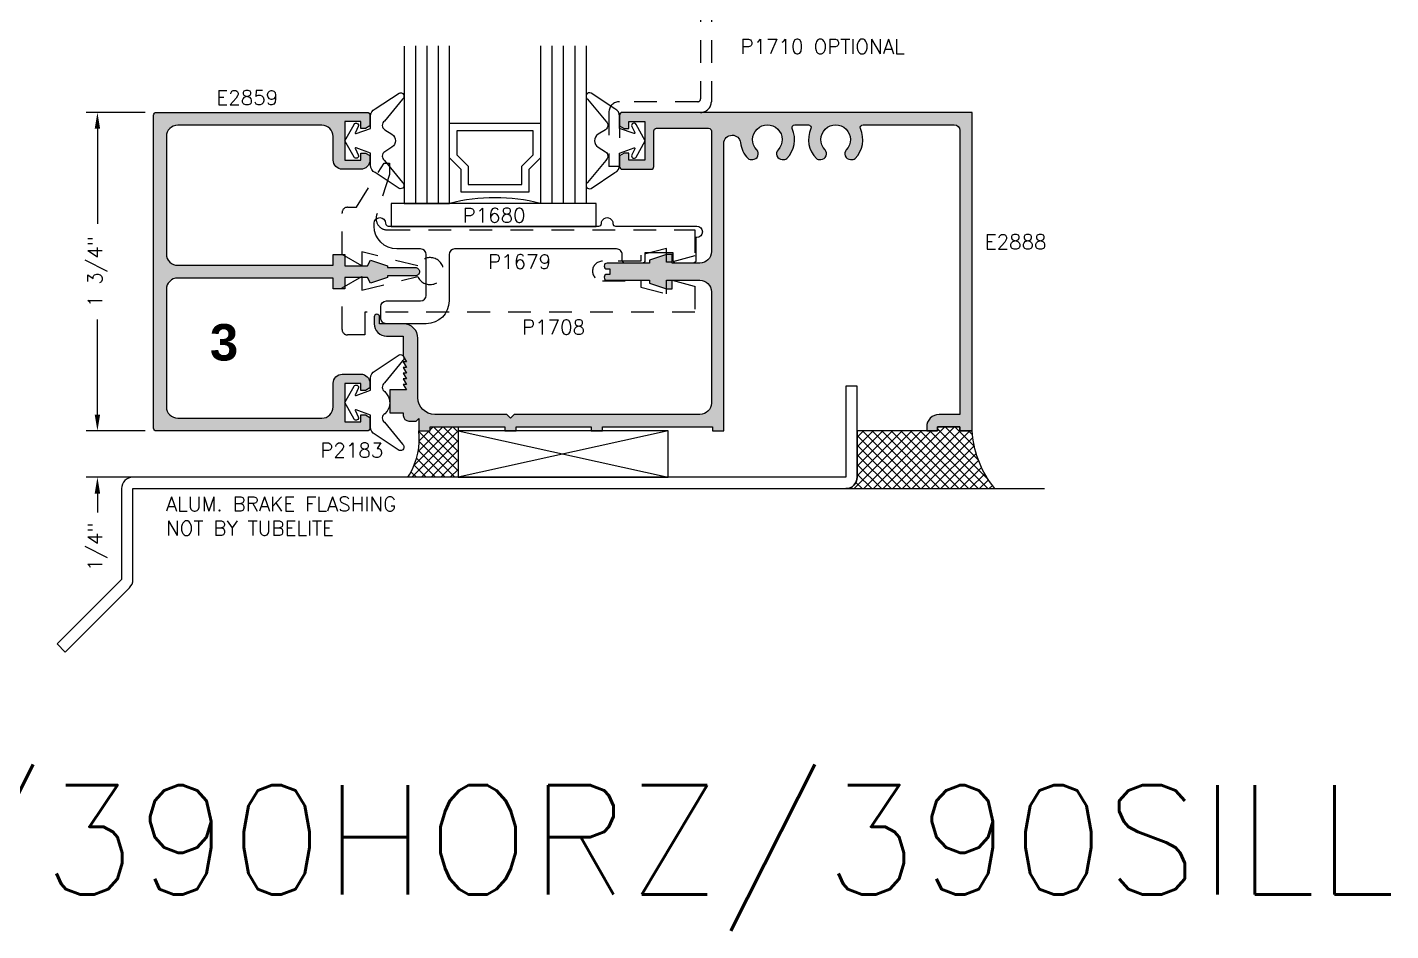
# Model space of a CAD drawing. Extents: x 0 to 139, y 0 to 39.
# Drawn here: x 87.98 to 95.47, y 27.28 to 32.25 of the extents above; entities that cross this region are included whole.
import ezdxf

# ---------------------------------------------------------------- set-up
doc = ezdxf.new("R2010")
doc.units = 0
doc.header["$MEASUREMENT"] = 0
doc.linetypes.add('HIDDEN2', pattern=[0.1875, 0.125, -0.0625])
doc.layers.get('DEFPOINTS').update_dxf_attribs({"linetype": 'CONTINUOUS'})
for name, color, linetype in [('R-ANNO-DIMS', 3, 'CONTINUOUS'), ('R-ANNO-TEXT', 6, 'CONTINUOUS'), ('R-DET1', 4, 'CONTINUOUS'), ('R-DET2', 2, 'CONTINUOUS'), ('R-DET3', 5, 'CONTINUOUS'), ('R-OTLN', 1, 'CONTINUOUS'), ('R-PAT1', 5, 'CONTINUOUS'), ('TITLE', 7, 'CONTINUOUS')]:
    doc.layers.add(name, color=color, linetype=linetype)
doc.styles.get("Standard").update_dxf_attribs({"font": 'simplex'})
doc.dimstyles.new('1X', dxfattribs={"dimtxt": 0.08, "dimasz": 0.09, "dimexe": 0.0625, "dimexo": 0.0625, "dimgap": 0.0625, "dimtad": 0, "dimdec": 5, "dimzin": 4, "dimtxsty": 'STANDARD', "dimcen": 0, "dimazin": 3, "dimtfac": 1, "dimtdec": 5, "dimtofl": 0, "dimtmove": 0, "dimatfit": 3, "dimtolj": 1, "dimtzin": 0})
pattern_1 = [(45, (86.1801491606257, 28.41000848400459), (-0.02651650429449553, 0.02651650429449553), []), (135, (86.1801491606257, 28.41000848400459), (-0.02651650429449553, -0.02651650429449553), [])]

# ---------------------------------------------------------------- blocks, each defined once
blk = doc.blocks.new('*D25')
at = {"layer": 'DEFPOINTS', "color": 0}
for p in [(88.68935694747607, 31.78080690372216), (88.36548539035455, 30.03080690372216), (88.68935694747621, 30.03080690372216)]:
    blk.add_point(p, dxfattribs=at)
at = {"layer": 'R-ANNO-DIMS', "color": 0}
for p, q in [((88.62685694747607, 31.78080690372216), (88.30298539035455, 31.78080690372216)), ((88.36548539035455, 31.69080690372216), (88.36548539035455, 31.16830690372216)), ((88.36548539035455, 30.12080690372216), (88.36548539035455, 30.64330690372216)), ((88.62685694747621, 30.03080690372216), (88.30298539035455, 30.03080690372216))]:
    blk.add_line(p, q, dxfattribs=at)
for points in [[(88.35048539035455, 31.69080690372216), (88.38048539035455, 31.69080690372216), (88.36548539035455, 31.78080690372216)], [(88.35048539035455, 30.12080690372216), (88.38048539035455, 30.12080690372216), (88.36548539035455, 30.03080690372216)]]:
    blk.add_solid(points, dxfattribs=at)
at = {"layer": 'R-ANNO-DIMS', "color": 0, "insert": (88.36548539035455, 30.90580690372217), "char_height": 0.08, "attachment_point": 5, "rotation": 90}
blk.add_mtext('\\A1;1 3/4"', dxfattribs=at)
blk = doc.blocks.new('*D23')
at = {"layer": 'DEFPOINTS', "color": 0}
for p in [(88.68935694747607, 30.03080690372216), (88.36548539035455, 29.77613607583171), (88.67406847856496, 29.77613607583171)]:
    blk.add_point(p, dxfattribs=at)
at = {"layer": 'R-ANNO-DIMS', "color": 0}
for p, q in [((88.36548539035455, 30.12080690372216), (88.36548539035455, 30.21080690372216)), ((88.62685694747607, 30.03080690372216), (88.30298539035455, 30.03080690372216)), ((88.61156847856496, 29.77613607583171), (88.30298539035455, 29.77613607583171)), ((88.36548539035455, 29.68613607583171), (88.36548539035455, 29.58235036154598))]:
    blk.add_line(p, q, dxfattribs=at)
for points in [[(88.35048539035455, 30.12080690372216), (88.38048539035455, 30.12080690372216), (88.36548539035455, 30.03080690372216)], [(88.35048539035455, 29.68613607583171), (88.38048539035455, 29.68613607583171), (88.36548539035455, 29.77613607583171)]]:
    blk.add_solid(points, dxfattribs=at)
at = {"layer": 'R-ANNO-DIMS', "color": 0, "insert": (88.36548539035455, 29.39413607583171), "char_height": 0.08, "attachment_point": 5, "rotation": 90}
blk.add_mtext('\\A1;1/4"', dxfattribs=at)

msp = doc.modelspace()

# ---------------------------------------------------------------- hatches: boundary and pattern name
at = {"layer": 'R-PAT1'}
h = msp.add_hatch(dxfattribs=at)
h.set_pattern_fill('DOTS', color=256, scale=0.3, style=0)
h.set_pattern_definition([(0, (86.22671538689582, 28.41000848400459), (0.009375, 0.01875), [0, -0.01875])])
edge = h.paths.add_edge_path()
edge.add_arc((89.5983890486434, 31.64883900488947), 0.06196790714734773, 359.9703191285344, 450.0296808714669)
edge.add_line((89.59835694747606, 31.71080690372216), (88.80635694747606, 31.71080690372216))
edge.add_arc((88.80649600997607, 31.64866784122216), 0.06213921810545552, 90.12822338664773, 179.8717766133523)
edge.add_line((88.74435694747608, 31.64880690372215), (88.74435694747608, 31.00280690372215))
edge.add_arc((88.80632484630875, 31.00277480255484), 0.06196790714735217, 179.9703191285364, 270.0296808714619)
edge.add_line((88.80635694747606, 30.94080690372216), (89.66035694747607, 30.94080690372216))
edge.add_line((89.66035694747607, 30.94080690372216), (89.66035694747607, 31.00030690372216))
edge.add_line((89.66035694747607, 31.00030690372216), (89.72435694747607, 31.00030690372216))
edge.add_line((89.72435694747607, 31.00030690372216), (89.72435694747607, 30.93780690372216))
edge.add_line((89.72435694747607, 30.93780690372216), (89.84935694747607, 30.93780690372216))
edge.add_line((89.84935694747607, 30.93780690372216), (89.86635694747606, 30.96880690372215))
edge.add_line((89.86635694747606, 30.96880690372215), (89.95835694747608, 30.93780690372216))
edge.add_line((89.95835694747608, 30.93780690372216), (89.95835694747608, 30.92880690372215))
edge.add_line((89.95835694747608, 30.92880690372215), (90.11135694747607, 30.92880690372215))
edge.add_arc((90.11148090580942, 30.90593086205549), 0.02287637751050965, -0.31046541736549216, 90.31046541736771, ccw=False)
edge.add_arc((90.11148090580942, 30.90568294538883), 0.02287637751051406, -90.31046541735651, 0.310465417354294, ccw=False)
edge.add_line((90.11135694747607, 30.88280690372216), (89.95835694747608, 30.88280690372216))
edge.add_line((89.95835694747608, 30.88280690372216), (89.95835694747608, 30.87380690372215))
edge.add_line((89.95835694747608, 30.87380690372215), (89.86635694747606, 30.84280690372216))
edge.add_line((89.86635694747606, 30.84280690372216), (89.84935694747607, 30.87380690372215))
edge.add_line((89.84935694747607, 30.87380690372215), (89.72435694747607, 30.87380690372215))
edge.add_line((89.72435694747607, 30.87380690372215), (89.72435694747607, 30.81130690372215))
edge.add_line((89.72435694747607, 30.81130690372215), (89.66035694747607, 30.81130690372215))
edge.add_line((89.66035694747607, 30.81130690372215), (89.66035694747607, 30.87080690372215))
edge.add_line((89.66035694747607, 30.87080690372215), (88.80635694747606, 30.87080690372215))
edge.add_arc((88.80649600997607, 30.80866784122216), 0.06213921810545641, 90.12822338664895, 179.8717766133514)
edge.add_line((88.74435694747608, 30.80880690372216), (88.74435694747608, 30.16280690372216))
edge.add_arc((88.80632484630875, 30.16277480255484), 0.06196790714735306, 179.9703191285381, 270.0296808714611)
edge.add_line((88.80635694747606, 30.10080690372216), (89.59835694747606, 30.10080690372216))
edge.add_arc((89.59855888546058, 30.16260496573766), 0.06179839195174593, 269.8127748237389, 360.1872251762614)
edge.add_line((89.66035694747607, 30.16280690372216), (89.66035694747607, 30.29280690372215))
edge.add_arc((89.7105467533013, 30.29261709789692), 0.05019016472404577, 90.21667788290841, 179.7833221170928, ccw=False)
edge.add_line((89.71035694747606, 30.34280690372216), (89.81235694747606, 30.34280690372216))
edge.add_arc((89.81233883153403, 30.29278878778013), 0.05001811922271311, 0.020751820718373892, 89.97924817928191, ccw=False)
edge.add_line((89.86235694747607, 30.29280690372216), (89.86235694747607, 30.26780690372216))
edge.add_line((89.86235694747607, 30.26780690372215), (89.83735694747607, 30.25380690372215))
edge.add_line((89.83735694747607, 30.25380690372216), (89.81235694747606, 30.25380690372216))
edge.add_line((89.81235694747606, 30.25380690372216), (89.81235694747606, 30.29230690372216))
edge.add_line((89.81235694747606, 30.29230690372216), (89.72435694747607, 30.29230690372216))
edge.add_line((89.72435694747607, 30.29230690372216), (89.72435694747607, 30.08030690372215))
edge.add_line((89.72435694747607, 30.08030690372216), (89.81235694747606, 30.08030690372216))
edge.add_line((89.81235694747606, 30.08030690372216), (89.81235694747606, 30.11880690372216))
edge.add_line((89.81235694747606, 30.11880690372216), (89.83735694747607, 30.11880690372216))
edge.add_line((89.83735694747607, 30.11880690372216), (89.86235694747607, 30.10480690372216))
edge.add_line((89.86235694747607, 30.10480690372216), (89.86235694747607, 30.04580690372216))
edge.add_arc((89.8473343668309, 30.04582948436732), 0.01502259761578957, 270.0861220001156, 359.91387799988183, ccw=False)
edge.add_line((89.84735694747606, 30.03080690372216), (88.68935694747607, 30.03080690372216))
edge.add_arc((88.68937952812122, 30.04582948436732), 0.01502259761578868, 180.0861220001156, 269.9138779998878, ccw=False)
edge.add_line((88.67435694747606, 30.04580690372216), (88.67435694747606, 30.90580690372216))
edge.add_line((88.67435694747606, 30.90580690372216), (88.67435694747606, 31.76580690372216))
edge.add_arc((88.68937952812122, 31.765784323077), 0.0150225976157869, 90.08612200010549, 179.9138779998878, ccw=False)
edge.add_line((88.68935694747607, 31.78080690372216), (89.84735694747606, 31.78080690372216))
edge.add_arc((89.8473343668309, 31.765784323077), 0.0150225976157869, 0.08612200011219784, 89.91387799989451, ccw=False)
edge.add_line((89.86235694747607, 31.76580690372216), (89.86235694747607, 31.70680690372215))
edge.add_line((89.86235694747607, 31.70680690372215), (89.83735694747607, 31.69280690372216))
edge.add_line((89.83735694747607, 31.69280690372216), (89.81235694747606, 31.69280690372216))
edge.add_line((89.81235694747606, 31.69280690372216), (89.81235694747606, 31.73130690372216))
edge.add_line((89.81235694747606, 31.73130690372216), (89.72435694747607, 31.73130690372216))
edge.add_line((89.72435694747607, 31.73130690372216), (89.72435694747607, 31.51930690372215))
edge.add_line((89.72435694747607, 31.51930690372215), (89.81235694747606, 31.51930690372215))
edge.add_line((89.81235694747606, 31.51930690372215), (89.81235694747606, 31.55780690372215))
edge.add_line((89.81235694747606, 31.55780690372216), (89.83735694747607, 31.55780690372216))
edge.add_line((89.83735694747607, 31.55780690372216), (89.86235694747607, 31.54380690372216))
edge.add_line((89.86235694747607, 31.54380690372216), (89.86235694747607, 31.51880690372216))
edge.add_arc((89.812508870553, 31.51865498064524), 0.0498483084321857, -90.17462106273189, 0.17462106273188738, ccw=False)
edge.add_line((89.81235694747606, 31.46880690372215), (89.71035694747606, 31.46880690372215))
edge.add_arc((89.71037506341811, 31.51882501966418), 0.05001811922271378, 180.0207518207191, 269.97924817927986, ccw=False)
edge.add_line((89.66035694747607, 31.51880690372216), (89.66035694747607, 31.64880690372216))
h = msp.add_hatch(dxfattribs=at)
h.set_pattern_fill('DOTS', color=256, scale=0.3, style=0)
h.set_pattern_definition([(0, (86.1801491606257, 28.41000848400459), (0.009375, 0.01875), [0, -0.01875])])
edge = h.paths.add_edge_path()
edge.add_line((90.04582353554518, 30.44180690372216), (90.06372353554518, 30.41080690372216))
edge.add_line((90.06372353554518, 30.41080690372216), (90.04582353554518, 30.41080690372216))
edge.add_line((90.04582353554518, 30.41080690372216), (90.06372353554518, 30.37980690372216))
edge.add_line((90.06372353554518, 30.37980690372216), (90.04582353554518, 30.37980690372216))
edge.add_line((90.04582353554518, 30.37980690372216), (90.06372353554518, 30.34880690372216))
edge.add_line((90.06372353554518, 30.34880690372216), (90.04582353554518, 30.34880690372216))
edge.add_line((90.04582353554518, 30.34880690372216), (90.06372353554518, 30.31780690372216))
edge.add_line((90.06372353554518, 30.31780690372216), (90.04582353554518, 30.31780690372216))
edge.add_line((90.04582353554518, 30.31780690372216), (90.06372353554518, 30.28680690372216))
edge.add_line((90.06372353554518, 30.28680690372216), (90.04582353554518, 30.28680690372216))
edge.add_line((90.04582353554518, 30.28680690372216), (90.06372353554518, 30.25580690372216))
edge.add_line((90.06372353554518, 30.25580690372216), (89.97082353554516, 30.25580690372216))
edge.add_line((89.9708235355452, 30.25580690372216), (89.9708235355452, 30.13080690372216))
edge.add_line((89.9708235355452, 30.13080690372216), (90.04582353554518, 30.13080690372216))
edge.add_line((90.04582353554518, 30.13080690372216), (90.04582353554518, 30.11580690372216))
edge.add_arc((90.0768930667952, 30.11587643497216), 0.03106960905272865, 180.1282233866477, 269.871776613349)
edge.add_line((90.07682353554519, 30.08480690372216), (90.1158235355452, 30.08480690372216))
edge.add_line((90.11582353554518, 30.08480690372216), (90.13082353554519, 30.09980690372216))
edge.add_line((90.13082353554519, 30.09980690372216), (90.13082353554519, 30.03080690372216))
edge.add_line((90.13082353554519, 30.03080690372216), (90.1928235355452, 30.03080690372216))
edge.add_line((90.19282353554517, 30.03080690372216), (90.19282353554517, 30.05280690372216))
edge.add_line((90.19282353554517, 30.05280690372216), (90.60382353554517, 30.05280690372216))
edge.add_line((90.60382353554517, 30.05280690372216), (90.60382353554517, 30.03080690372216))
edge.add_line((90.60382353554517, 30.03080690372216), (90.66582353554516, 30.03080690372216))
edge.add_line((90.66582353554519, 30.03080690372216), (90.66582353554519, 30.05280690372216))
edge.add_line((90.66582353554519, 30.05280690372216), (91.07782353554519, 30.05280690372216))
edge.add_line((91.07782353554519, 30.05280690372216), (91.07782353554519, 30.03080690372216))
edge.add_line((91.07782353554519, 30.03080690372216), (91.1398235355452, 30.03080690372216))
edge.add_line((91.13982353554518, 30.03080690372216), (91.13982353554518, 30.05280690372216))
edge.add_line((91.13982353554518, 30.05280690372216), (91.74382353554519, 30.05280690372216))
edge.add_line((91.74382353554519, 30.05280690372216), (91.74382353554519, 30.03080690372216))
edge.add_line((91.74382353554519, 30.03080690372216), (91.8058235355452, 30.03080690372216))
edge.add_line((91.80582353554517, 30.03080690372216), (91.80582353554517, 31.60980690372216))
edge.add_arc((91.85191564080834, 31.609714798459), 0.04609219728944952, 90.11449326941221, 179.8855067305878, ccw=False)
edge.add_line((91.8518235355452, 31.65580690372216), (91.8520235355452, 31.65580690372216))
edge.add_arc((91.85211204948224, 31.60991180781343), 0.0458951812632715, 6.373882379337772, 90.11050132118908, ccw=False)
edge.add_arc((92.04552978255153, 31.63176439231469), 0.1487531514893863, 186.4682720440651, 224.6054147350911)
edge.add_arc((91.95046787943657, 31.5381212325306), 0.01531500904381482, 224.9205982518803, 269.4599795403616)
edge.add_line((91.9503235355452, 31.52280690372216), (91.9648235355452, 31.52280690372216))
edge.add_arc((91.96476924209033, 31.55406496804605), 0.03125811147615643, 270.0995193642538, 403.8173917200675)
edge.add_arc((92.0457735355452, 31.6317973851226), 0.081009534029847, -43.81988151472939, 223.8198815147294, ccw=False)
edge.add_arc((92.12677782900003, 31.55406496804605), 0.03125811147615692, 136.182608279936, 269.9004806357495)
edge.add_line((92.1267235355452, 31.52280690372216), (92.1413235355452, 31.52280690372216))
edge.add_arc((92.14117919165379, 31.53812123253061), 0.01531500904381556, 270.5400204596384, 315.0794017481173)
edge.add_arc((92.04552055024244, 31.63188158552241), 0.1492606778492525, 315.5234119763275, 383.6707922833634)
edge.add_arc((92.19599086163471, 31.69779417193994), 0.01501288274673001, 90.25694690192603, 203.5037255232554, ccw=False)
edge.add_line((92.19592353554519, 31.71280690372216), (92.2706235355452, 31.71280690372216))
edge.add_arc((92.27065635353536, 31.69779418411569), 0.01501275547668737, -23.503987431831888, 90.12524908093752, ccw=False)
edge.add_arc((92.42056502052525, 31.6317785015726), 0.148788148040103, 156.206041570251, 224.5997541700605)
edge.add_arc((92.32546787943657, 31.5381212325306), 0.01531500904381482, 224.9205982518803, 269.4599795403616)
edge.add_line((92.3253235355452, 31.52280690372216), (92.3399235355452, 31.52280690372216))
edge.add_arc((92.33976891693463, 31.55406490857804), 0.03125838726622555, 270.2834128923632, 403.8170577223504)
edge.add_arc((92.42077353554517, 31.6317973851226), 0.081009534029847, -43.81988151472939, 223.8198815147294, ccw=False)
edge.add_arc((92.50177782900003, 31.55406496804605), 0.03125811147615692, 136.182608279936, 269.9004806357495)
edge.add_line((92.5017235355452, 31.52280690372216), (92.5163235355452, 31.52280690372216))
edge.add_arc((92.51617919165379, 31.5381212325306), 0.01531500904381066, 270.5400204596319, 315.0794017481255)
edge.add_arc((92.42052055024244, 31.63188158552241), 0.1492606778492528, 315.5234119763264, 383.6707922833623)
edge.add_arc((92.57099086163471, 31.69779417193995), 0.01501288274672827, 90.25694690192938, 203.5037255232656, ccw=False)
edge.add_line((92.57092353554519, 31.71280690372216), (93.07182353554519, 31.71280690372216))
edge.add_arc((93.07175400429519, 31.68173737247216), 0.03106960905272999, 0.12822338665017696, 89.87177661334567, ccw=False)
edge.add_line((93.10282353554517, 31.68180690372215), (93.10282353554517, 30.12080690372215))
edge.add_line((93.10282353554517, 30.12080690372215), (92.98882353554517, 30.12080690372215))
edge.add_arc((92.98876644334659, 30.05286399592074), 0.06794293178860435, 89.95185455910321, 180.0481454408979)
edge.add_line((92.92082353554518, 30.05280690372216), (92.92082353554518, 30.03080690372216))
edge.add_line((92.92082353554518, 30.03080690372216), (92.98082353554518, 30.03080690372216))
edge.add_line((92.98082353554518, 30.03080690372216), (92.98082353554518, 30.05280690372216))
edge.add_line((92.98082353554518, 30.05280690372216), (93.10282353554517, 30.05280690372216))
edge.add_line((93.10282353554517, 30.05280690372216), (93.10282353554517, 30.03080690372216))
edge.add_line((93.10282353554517, 30.03080690372216), (93.17082353554518, 30.03080690372216))
edge.add_line((93.17082353554518, 30.03080690372216), (93.17082353554518, 31.78080690372216))
edge.add_line((93.17082353554518, 31.78080690372216), (91.24882353554518, 31.78080690372216))
edge.add_arc((91.24884611619034, 31.765784323077), 0.01502259761578824, 90.08612200011054, 179.9138779998827)
edge.add_line((91.23382353554517, 31.76580690372216), (91.23382353554517, 31.70680690372215))
edge.add_line((91.23382353554517, 31.70680690372216), (91.25882353554518, 31.69230690372216))
edge.add_line((91.25882353554518, 31.69230690372216), (91.28382353554518, 31.69230690372216))
edge.add_line((91.28382353554518, 31.69230690372216), (91.28382353554518, 31.73080690372215))
edge.add_line((91.28382353554518, 31.73080690372216), (91.37182353554518, 31.73080690372216))
edge.add_line((91.37182353554518, 31.73080690372216), (91.37182353554518, 31.51880690372217))
edge.add_line((91.37182353554518, 31.51880690372216), (91.28382353554518, 31.51880690372216))
edge.add_line((91.28382353554518, 31.51880690372216), (91.28382353554518, 31.55730690372216))
edge.add_line((91.28382353554518, 31.55730690372216), (91.25882353554518, 31.55730690372216))
edge.add_line((91.25882353554518, 31.55730690372216), (91.23382353554517, 31.54290690372216))
edge.add_line((91.23382353554517, 31.54290690372216), (91.23382353554517, 31.48380690372215))
edge.add_arc((91.24884611619034, 31.48382948436732), 0.01502259761579001, 180.086122000119, 269.9138779998827)
edge.add_line((91.24882353554518, 31.46880690372216), (91.4068235355452, 31.46880690372216))
edge.add_arc((91.40680095490002, 31.48382948436732), 0.01502259761578824, 270.0861220001241, 359.9138779998895)
edge.add_line((91.42182353554519, 31.48380690372216), (91.42182353554519, 31.67880690372216))
edge.add_arc((91.43684611619035, 31.678784323077), 0.01502259761578913, 90.0861220001139, 179.913877999881, ccw=False)
edge.add_line((91.43682353554517, 31.69380690372216), (91.72282353554517, 31.69380690372216))
edge.add_arc((91.72280095490002, 31.678784323077), 0.01502259761578912, 0.08612200012072435, 89.9138779998861, ccw=False)
edge.add_line((91.73782353554519, 31.67880690372216), (91.73782353554519, 31.01580690372217))
edge.add_arc((91.67466007400672, 31.01597036526062), 0.06316367305022273, 270.1482761572954, 359.85172384270294, ccw=False)
edge.add_line((91.67482353554517, 30.95280690372216), (91.52332353554517, 30.95280690372216))
edge.add_line((91.52332353554517, 30.95280690372216), (91.52332353554517, 30.99980690372216))
edge.add_line((91.52332353554517, 30.99980690372216), (91.49232353554517, 30.99980690372216))
edge.add_line((91.4923235355452, 30.99980690372216), (91.3983235355452, 30.96880690372216))
edge.add_line((91.39832353554517, 30.96880690372216), (91.39832353554517, 30.95280690372216))
edge.add_line((91.39832353554517, 30.95280690372216), (91.16482353554518, 30.95280690372216))
edge.add_arc((91.16487050524215, 30.93675993402519), 0.01604703843729232, 90.16770504131078, 179.8322949586829)
edge.add_arc((91.16487050524215, 30.93685387341913), 0.01604703843729233, 180.1677050413155, 269.8322949586892)
edge.add_line((91.16482353554518, 30.92080690372216), (91.17982353554517, 30.92080690372216))
edge.add_line((91.1798235355452, 30.92080690372216), (91.1798235355452, 30.89080690372216))
edge.add_line((91.1798235355452, 30.89080690372216), (91.16482353554518, 30.89080690372216))
edge.add_arc((91.16487050524215, 30.87475993402519), 0.0160470384372941, 90.16770504131712, 179.8322949586765)
edge.add_arc((91.16487050524215, 30.87485387341913), 0.01604703843729233, 180.1677050413155, 269.8322949586892)
edge.add_line((91.16482353554518, 30.85880690372216), (91.39832353554517, 30.85880690372216))
edge.add_line((91.39832353554517, 30.85880690372216), (91.39832353554517, 30.84280690372216))
edge.add_line((91.39832353554517, 30.84280690372216), (91.49232353554517, 30.81180690372216))
edge.add_line((91.4923235355452, 30.81180690372216), (91.5233235355452, 30.81180690372216))
edge.add_line((91.52332353554517, 30.81180690372216), (91.52332353554517, 30.85880690372215))
edge.add_line((91.52332353554517, 30.85880690372216), (91.67482353554517, 30.85880690372216))
edge.add_arc((91.67483138995131, 30.79581475812829), 0.06299214608354968, -0.0071441338469071525, 90.00714413384878, ccw=False)
edge.add_line((91.73782353554519, 30.79580690372216), (91.73782353554519, 30.18380690372216))
edge.add_arc((91.67466007400672, 30.18397036526062), 0.06316367305022362, 270.1482761572962, 359.85172384270214, ccw=False)
edge.add_line((91.67482353554517, 30.12080690372215), (90.65482353554516, 30.12080690372215))
edge.add_line((90.65482353554519, 30.12080690372215), (90.63482353554518, 30.10080690372216))
edge.add_line((90.63482353554518, 30.10080690372216), (90.61482353554517, 30.12080690372215))
edge.add_line((90.61482353554517, 30.12080690372215), (90.21882353554516, 30.12080690372215))
edge.add_arc((90.21886080827245, 30.21384417644943), 0.09303728019340023, 180.0229539171438, 269.9770460828562, ccw=False)
edge.add_line((90.1258235355452, 30.21380690372216), (90.1258235355452, 30.53980690372216))
edge.add_arc((90.04576024249381, 30.5397436106708), 0.08006331806912594, 0.04529446418829475, 89.95470553581076)
edge.add_line((90.04582353554518, 30.61980690372216), (89.91582353554519, 30.61980690372216))
edge.add_line((89.91582353554519, 30.61980690372216), (89.91582353554519, 30.65680690372216))
edge.add_arc((89.90082353554517, 30.65680690372216), 0.01500000000000057, 3.392591660227623e-12, 179.9999999999966)
edge.add_line((89.88582353554519, 30.65680690372216), (89.88582353554519, 30.61980690372216))
edge.add_arc((89.9537664433466, 30.61974981152358), 0.06794293178860435, 179.9518545591017, 270.0481454408968)
edge.add_line((89.95382353554517, 30.55180690372216), (90.04582353554518, 30.55180690372216))
edge.add_line((90.04582353554518, 30.55180690372216), (90.04582353554518, 30.44180690372216))
h = msp.add_hatch(dxfattribs=at)
h.set_pattern_fill('ANSI37', color=256, scale=0.3, style=0)
h.set_pattern_definition(pattern_1)
edge = h.paths.add_edge_path()
edge.add_line((90.13082353554519, 30.03080690372216), (90.19282353554517, 30.03080690372216))
edge.add_line((90.19282353554517, 30.03080690372216), (90.19282353554517, 30.05280690372216))
edge.add_line((90.19282353554517, 30.05280690372216), (90.34622297245063, 30.05280690372216))
edge.add_line((90.34622297245063, 30.05280690372216), (90.34622297245063, 29.77613607583171))
edge.add_line((90.34622297245063, 29.77613607583171), (90.07063410815518, 29.77613607583171))
edge.add_line((90.07063410815518, 29.77613607583171), (90.08106847732874, 29.79398494850984))
edge.add_arc((89.75092853438997, 29.9869832462558), 0.3824143366251493, 329.689639409887, 366.5803995391599)
h = msp.add_hatch(dxfattribs=at)
h.set_pattern_fill('ANSI37', color=256, scale=0.3, style=0)
h.set_pattern_definition(pattern_1)
edge = h.paths.add_edge_path()
edge.add_line((93.17082353554518, 30.03080690372216), (93.10282353554517, 30.03080690372216))
edge.add_line((93.10282353554517, 30.03080690372216), (93.10282353554517, 30.05280690372216))
edge.add_line((93.10282353554517, 30.05280690372216), (92.98082353554518, 30.05280690372216))
edge.add_line((92.98082353554518, 30.05280690372216), (92.98082353554518, 30.03080690372216))
edge.add_line((92.98082353554518, 30.03080690372216), (92.92082353554518, 30.03080690372216))
edge.add_line((92.92082353554518, 30.03080690372216), (92.53890640078545, 30.03080690372216))
edge.add_line((92.53890640078545, 30.03080690372216), (92.53890640078545, 29.77613607583171))
edge.add_arc((92.47640640078545, 29.77613607583171), 0.0625, -90, 0, ccw=False)
edge.add_line((92.47640640078545, 29.71363607583171), (93.29470080637994, 29.71363607583171))
edge.add_line((93.29470080637994, 29.71363607583171), (93.27795548582607, 29.73633474739762))
edge.add_arc((93.72384584422815, 30.06527809377978), 0.5540956026219944, 183.5667670411968, 216.4170305747238, ccw=False)

# ---------------------------------------------------------------- linework, layer by layer
at = {"layer": 'R-DET1'}
msp.add_lwpolyline([(89.66035694747607, 31.64880690372215, 0.4145170492628052), (89.59835694747606, 31.71080690372216), (88.80635694747606, 31.71080690372216, 0.4129032258064782), (88.74435694747608, 31.64880690372215), (88.74435694747608, 31.00280690372216, 0.4145170492627693), (88.80635694747606, 30.94080690372216), (89.66035694747607, 30.94080690372216), (89.66035694747607, 31.00030690372216), (89.72435694747607, 31.00030690372216), (89.72435694747607, 30.93780690372216), (89.84935694747607, 30.93780690372216), (89.86635694747606, 30.96880690372215), (89.95835694747608, 30.93780690372216), (89.95835694747608, 30.92880690372215), (90.11135694747607, 30.92880690372215, -0.4173913043479035), (90.13435694747606, 30.90580690372216, -0.417391304347783), (90.11135694747607, 30.88280690372216), (89.95835694747608, 30.88280690372216), (89.95835694747608, 30.87380690372215), (89.86635694747606, 30.84280690372216), (89.84935694747607, 30.87380690372215), (89.72435694747607, 30.87380690372215), (89.72435694747607, 30.81130690372215), (89.66035694747607, 30.81130690372215), (89.66035694747607, 30.87080690372215), (88.80635694747606, 30.87080690372215, 0.4129032258064687), (88.74435694747608, 30.80880690372216), (88.74435694747608, 30.16280690372216, 0.4145170492627578), (88.80635694747606, 30.10080690372216), (89.59835694747606, 30.10080690372216, 0.4161290322580693), (89.66035694747607, 30.16280690372216), (89.66035694747607, 30.29280690372216, -0.4120000000000074), (89.71035694747606, 30.34280690372216), (89.81235694747606, 30.34280690372216, -0.4140014137019815), (89.86235694747607, 30.29280690372216), (89.86235694747607, 30.26780690372215), (89.83735694747607, 30.25380690372216), (89.81235694747606, 30.25380690372216), (89.81235694747606, 30.29230690372216), (89.72435694747607, 30.29230690372216), (89.72435694747607, 30.08030690372216), (89.81235694747606, 30.08030690372216), (89.81235694747606, 30.11880690372216), (89.83735694747607, 30.11880690372216), (89.86235694747607, 30.10480690372216), (89.86235694747607, 30.04580690372216, -0.4133333333333261), (89.84735694747606, 30.03080690372216), (88.68935694747607, 30.03080690372216, -0.4133333333333564), (88.67435694747606, 30.04580690372216), (88.67435694747606, 30.90580690372216), (88.67435694747606, 31.76580690372216, -0.4133333333333996), (88.68935694747607, 31.78080690372216), (89.84735694747606, 31.78080690372216, -0.4133333333334039), (89.86235694747607, 31.76580690372216), (89.86235694747607, 31.70680690372215), (89.83735694747607, 31.69280690372216), (89.81235694747606, 31.69280690372216), (89.81235694747606, 31.73130690372216), (89.72435694747607, 31.73130690372216), (89.72435694747607, 31.51930690372215), (89.81235694747606, 31.51930690372215), (89.81235694747606, 31.55780690372216), (89.83735694747607, 31.55780690372216), (89.86235694747607, 31.54380690372216), (89.86235694747607, 31.51880690372216, -0.4160000000000056), (89.81235694747606, 31.46880690372215), (89.71035694747606, 31.46880690372215, -0.4140014137019685), (89.66035694747607, 31.51880690372216), (89.66035694747607, 31.64880690372215)], format="xyb", close=True, dxfattribs=at)
msp.add_lwpolyline([(88.56036040078546, 29.71363607583171), (92.47640640078545, 29.71363607583171, 0.414213562373095), (92.53890640078545, 29.77613607583171), (92.53890640078545, 30.27613607583171), (92.47640640078545, 30.27613607583171), (92.47640640078545, 29.77613607583171), (88.56036040078546, 29.77613607583171, 0.414213562373097), (88.49786040078546, 29.71363607583171), (88.49786040078546, 29.21363607583171), (88.14430640078545, 28.8600830758317), (88.18849940078546, 28.8158900758317), (88.54205340078546, 29.16944207583171, 0.1989013308930576), (88.56036040078546, 29.21363607583171), (88.56036040078546, 29.71363607583171)], format="xyb", dxfattribs=at)
at = {"layer": 'R-DET2', "color": 2}
for points in [[(90.04969398969912, 32.14500348741282), (90.04969398969904, 31.28133438729817), (90.29969398969904, 31.28133438729817), (90.2996939896991, 32.1465725803972)], [(90.1121939896991, 32.1465725803972), (90.11219398969904, 31.28133438729817)], [(90.1746939896991, 32.1465725803972), (90.17469398969904, 31.28133438729817)], [(90.2371939896991, 32.1465725803972), (90.23719398969904, 31.28133438729817)], [(91.0496939896991, 32.1465725803972), (91.04969398969904, 31.28133438729817), (90.79969398969904, 31.28133438729817)], [(90.8621939896991, 32.1465725803972), (90.86219398969904, 31.28133438729817)], [(90.9246939896991, 32.1465725803972), (90.92469398969904, 31.28133438729817)], [(90.9871939896991, 32.1465725803972), (90.98719398969904, 31.28133438729817)], [(90.79969398969904, 31.71933438729817), (90.29969398969904, 31.71933438729817)], [(90.29969398969904, 31.53133438729817), (90.36169398969905, 31.46933438729817), (90.36169398969905, 31.34433438729817), (90.73769398969903, 31.34433438729817), (90.73769398969903, 31.46933438729817), (90.79969398969904, 31.53133438729817)]]:
    msp.add_lwpolyline(points, dxfattribs=at)
msp.add_lwpolyline([(90.7996939896991, 32.1465725803972), (90.79969398969904, 31.2813343872981, 0.1233101835078811), (90.29969398969904, 31.2813343872981)], format="xyb", dxfattribs=at)
at = {"layer": 'R-DET2'}
for points in [[(89.98357238915203, 31.58981319904904), (89.9436667736032, 31.56452841610726, 0.5243426933461728), (89.94176206582189, 31.51712949228119), (90.04193611977247, 31.396487226871, -0.8969301051134209), (90.02212603603, 31.36317764357695), (89.89164902418291, 31.45013459675338, -0.2937431915424134), (89.86532510772047, 31.49107606599544), (89.86532510772047, 31.55732216364508), (89.78602291067203, 31.58579372128809, 0.8013518808126918), (89.78254765354406, 31.58030393086045), (89.79836322625665, 31.54733866786977, -0.9670674050987308), (89.7752280273612, 31.53527041493663), (89.72435694747607, 31.62530690372216), (89.7752280273612, 31.71534339250768, -0.9670674050987308), (89.79836322625665, 31.70327513957454), (89.78254765354406, 31.67030987658386, 0.8013518808126918), (89.78602291067203, 31.66482008615622), (89.86532510772047, 31.69329164379924), (89.86532510772047, 31.75953774144889, -0.2937431915424192), (89.89164902418291, 31.80047921069094), (90.02212603603003, 31.88743616386737, -0.8969301051134209), (90.04193611977247, 31.85412658057333), (89.94176206582189, 31.73348431516313, 0.5243426933461728), (89.9436667736032, 31.68608539133706), (89.98357238915203, 31.66080060839527, -0.5502212829186363)], [(91.11584402978032, 31.58981319904904), (91.15574964532915, 31.56452841610726, -0.5243426933461728), (91.15765435311046, 31.51712949228119), (91.05748029915988, 31.396487226871, 0.8969301051134209), (91.07729038290235, 31.36317764357695), (91.20776739474944, 31.45013459675338, 0.2937431915424134), (91.23409131121188, 31.49107606599544), (91.23409131121188, 31.55732216364508), (91.31339350826032, 31.58579372128809, -0.8013518808126918), (91.31686876538829, 31.58030393086045), (91.3010531926757, 31.54733866786977, 0.9670674050987308), (91.32418839157116, 31.53527041493663), (91.37505947145628, 31.62530690372216), (91.32418839157116, 31.71534339250768, 0.9670674050987308), (91.3010531926757, 31.70327513957454), (91.31686876538829, 31.67030987658386, -0.8013518808126918), (91.31339350826032, 31.66482008615622), (91.23409131121188, 31.69329164379924), (91.23409131121188, 31.75953774144889, 0.2937431915424192), (91.20776739474944, 31.80047921069094), (91.07729038290232, 31.88743616386737, 0.8969301051134209), (91.05748029915988, 31.85412658057333), (91.15765435311046, 31.73348431516313, -0.5243426933461728), (91.15574964532915, 31.68608539133706), (91.11584402978032, 31.66080060839527, 0.5502212829186363)], [(89.95674076447393, 30.13960319568929), (89.9436667736032, 30.12552841610726, 0.5243426933461728), (89.94176206582189, 30.07812949228119), (90.04193611977247, 29.957487226871, -0.8969301051134209), (90.02212603603, 29.92417764357695), (89.89164902418291, 30.01113459675338, -0.2937431915424134), (89.86532510772047, 30.05207606599544), (89.86532510772047, 30.11832216364508), (89.78602291067203, 30.14679372128809, 0.8013518808126918), (89.78254765354406, 30.14130393086045), (89.79836322625665, 30.10833866786977, -0.9670674050987308), (89.7752280273612, 30.09627041493663), (89.72435694747607, 30.18630690372215), (89.7752280273612, 30.27634339250768, -0.9670674050987308), (89.79836322625665, 30.26427513957454), (89.78254765354406, 30.23130987658386, 0.8013518808126918), (89.78602291067203, 30.22582008615622), (89.86532510772047, 30.25429164379924), (89.86532510772047, 30.32053774144889, -0.2937431915424192), (89.89164902418291, 30.36147921069094), (90.02212603603003, 30.44843616386737, -0.8969301051134209), (90.04193611977247, 30.41512658057333), (89.94176206582189, 30.29448431516313, 0.5243426933461728), (89.9436667736032, 30.24708539133706), (89.95789039171486, 30.22835050001905, -0.3063447957270361)]]:
    msp.add_lwpolyline(points, format="xyb", close=True, dxfattribs=at)
at = {"layer": 'R-DET2', "color": 2}
for points in [[(90.33969398969906, 31.54790292979307), (90.40169398969904, 31.48590292979307), (90.40169398969904, 31.38433438729817), (90.69769398969903, 31.38433438729817), (90.69769398969903, 31.48590292979307), (90.75969398969904, 31.54790292979307), (90.75969398969904, 31.67933438729817), (90.33969398969906, 31.67933438729817)], [(89.9796408052229, 31.15462948529011), (91.1046408052229, 31.15462948529011), (91.1046408052229, 31.27962948529011), (89.9796408052229, 31.27962948529011)]]:
    msp.add_lwpolyline(points, close=True, dxfattribs=at)
at = {"layer": 'R-DET2'}
msp.add_lwpolyline([(89.96332454024362, 31.1557954959301), (91.11932474024361, 31.1557992959301, 0.4190592536939169), (91.13432266869317, 31.17104709623419, -1.016657082081615), (91.19681417179403, 31.17104709623419, 0.4200966666555091), (91.21186511939486, 31.1557992959301), (91.65733334024382, 31.15579923182665, -0.9982642609421113), (91.6574410402436, 31.09379949593011), (91.6533334402436, 31.0937992959301), (91.6533339402436, 30.9678066959301, -0.4142178397064413), (91.6383340402436, 30.9528068959301), (91.5433327402436, 30.9528067959301, -0.4142258950769132), (91.5283334402436, 30.9678066959301), (91.5283334402436, 31.0098108959301), (91.37333404024362, 31.0098108959301), (91.37333404024362, 30.96767683319317, -0.4168297993241967), (91.3583346402436, 30.9528106959301), (91.2633333902436, 30.9528106059301, -0.4142256380738358), (91.24833399024361, 30.9678105959301), (91.24833399024361, 30.9997996959301, 0.4142147906329393), (91.21733386024361, 31.0307996959301), (90.3278265402436, 31.0307964959301, 0.4142133446356889), (90.2968265402436, 30.9997962959301), (90.2968264402436, 30.7448108959301, -0.4142084120017407), (90.1718285402436, 30.6198108959301), (89.9528265402436, 30.6198068959301, -0.4142242616115314), (89.9218265402436, 30.6508068959301), (89.9218265402436, 30.71380689593011, -0.4142135623730865), (89.9528265402436, 30.7448068959301), (90.1408265402436, 30.7448108959301, 0.4142010988867767), (90.1718265402436, 30.7758108959301), (90.1718265402436, 30.9997957959301, 0.4142116727467905), (90.1408265402436, 31.03079599593011), (90.0108235402436, 31.03079599593011, -0.4142135623730958), (89.8858235402436, 31.15579599593011), (89.8858235402436, 31.1715606959301, -1), (89.9483235402436, 31.1715606959301, 0.3997399333216621), (89.96332454024362, 31.1557954959301)], format="xyb", dxfattribs=at)
at = {"layer": 'R-DET3', "linetype": 'HIDDEN2'}
for p, q in [((91.67882353554516, 32.40280690372216), (91.67882353554516, 31.85480690372216)), ((91.73782353554516, 32.40280690372216), (91.73782353554516, 31.83980690372216)), ((91.66382353554515, 31.83980690372216), (91.23382353554514, 31.83980690372216)), ((91.17482353554514, 31.78080690372216), (91.17482353554514, 31.48380690372215)), ((91.23382353554514, 31.76580690372216), (91.23382353554514, 31.48380690372216)), ((91.67882353554516, 31.78080690372216), (91.24882353554516, 31.78080690372216)), ((91.23382353554514, 31.48380690372216), (91.17482353554514, 31.48380690372215))]:
    msp.add_line(p, q, dxfattribs=at)
msp.add_lwpolyline([(89.74005739574203, 30.55798913928818, -0.4142135623730949), (89.70905739574512, 30.58898913928508), (89.70905739574512, 30.8170579599206), (89.81805739573421, 30.87998913925598), (89.81805739573421, 30.80398913926358), (90.12497656139605, 30.87998913925598, 4.89933911405033), (90.12497656139605, 30.93798913925018), (89.81805739573421, 31.01398913924258), (89.81805739573421, 30.93798913925018), (89.70905739574512, 31.00092031858556), (89.70905739574512, 31.22898913922108, -0.4142135623731005), (89.74005739574203, 31.25998913921799), (89.78773586985169, 31.25998913921798), (89.94005739572201, 31.50198913919378), (89.97005739571902, 31.50198913919378), (89.97005739571902, 31.43998913919998), (89.89927006250788, 31.21705521100266, 0.5074167405912553), (89.95931575266248, 31.13498913923048), (91.64705739555133, 31.13498913923048), (91.64705739555133, 30.99248278829862), (91.52205739556383, 30.95898913924808), (91.49105739556693, 30.95898913924808), (91.49105739556693, 31.03398913924058), (91.35105739558092, 30.99647625230398), (91.35105739558092, 30.96298913924769), (91.13905739560214, 30.96298913924769, 0.9999999999999999), (91.13905739560214, 30.85498913925849), (91.35105739558092, 30.85498913925849), (91.35105739558092, 30.82150202620219), (91.49105739556693, 30.78398913926559), (91.49105739556693, 30.85898913925809), (91.52205739556383, 30.85898913925809), (91.64705739555133, 30.82549549020754), (91.64705739555133, 30.68298913927568), (89.83405739573261, 30.68298913927568), (89.83405739573261, 30.55798913928818)], format="xyb", close=True, dxfattribs=at)
at = {"layer": 'R-DET3'}
for points in [[(91.500658228902, 30.03080690372216), (90.34622297245063, 29.77613607583171)], [(90.34622297245063, 30.03080690372216), (91.500658228902, 29.77613607583171)], [(92.47640640078545, 29.71363607583171), (93.56721114262068, 29.71363607583171)]]:
    msp.add_lwpolyline(points, dxfattribs=at)
msp.add_lwpolyline([(90.34622297245063, 30.03080690372216), (90.34622297245063, 29.77613607583171), (91.500658228902, 29.77613607583171), (91.500658228902, 30.03080690372216)], close=True, dxfattribs=at)
at = {"layer": 'R-DET3', "linetype": 'HIDDEN2'}
for centre, radius, start, end in [((91.23382353554514, 31.78080690372216), 0.059, 90, 180), ((91.66382353554515, 31.85480690372216), 0.015, 270, 0), ((91.67882353554516, 31.83980690372216), 0.059, 270, 0), ((91.24882353554516, 31.76580690372216), 0.015, 90, 180)]:
    msp.add_arc(centre, radius, start, end, dxfattribs=at)
at = {"layer": 'R-OTLN'}
msp.add_lwpolyline([(90.04582353554518, 30.44180690372216), (90.06372353554518, 30.41080690372216), (90.04582353554518, 30.41080690372216), (90.06372353554518, 30.37980690372216), (90.04582353554518, 30.37980690372216), (90.04582353554518, 30.37980690372216), (90.06372353554518, 30.34880690372216), (90.04582353554518, 30.34880690372216), (90.06372353554518, 30.31780690372216), (90.04582353554518, 30.31780690372216), (90.04582353554518, 30.31780690372216), (90.04582353554518, 30.31780690372216), (90.06372353554518, 30.28680690372216), (90.04582353554518, 30.28680690372216), (90.04582353554518, 30.28680690372216), (90.04582353554518, 30.28680690372216), (90.04582353554518, 30.28680690372216), (90.06372353554518, 30.25580690372216), (89.9708235355452, 30.25580690372216), (89.9708235355452, 30.13080690372216), (90.04582353554518, 30.13080690372216), (90.04582353554518, 30.11580690372216), (90.04582353554518, 30.11580690372216), (90.04582353554518, 30.11580690372216, 0.4129032258064582), (90.07682353554519, 30.08480690372216), (90.11582353554518, 30.08480690372216), (90.13082353554519, 30.09980690372216), (90.13082353554519, 30.03080690372216), (90.19282353554517, 30.03080690372216), (90.19282353554517, 30.05280690372216), (90.60382353554517, 30.05280690372216), (90.60382353554517, 30.03080690372216), (90.66582353554519, 30.03080690372216), (90.66582353554519, 30.05280690372216), (91.07782353554519, 30.05280690372216), (91.07782353554519, 30.03080690372216), (91.13982353554518, 30.03080690372216), (91.13982353554518, 30.05280690372216), (91.74382353554519, 30.05280690372216), (91.74382353554519, 30.03080690372216), (91.80582353554517, 30.03080690372216), (91.80582353554517, 31.60980690372216, -0.4130434782608632), (91.8518235355452, 31.65580690372216), (91.85202353554517, 31.65580690372216, -0.3825460602963879), (91.89772353554518, 31.61500690372216, 0.1679578259010917), (91.93962353554518, 31.52730690372216, 0.1968238501095491), (91.9503235355452, 31.52280690372216), (91.9648235355452, 31.52280690372216, 0.6601166894573971), (91.98732353554517, 31.57570690372216, -2.345594789226408), (92.10422353554519, 31.57570690372216, 0.6601166894573799), (92.1267235355452, 31.52280690372216), (92.1413235355452, 31.52280690372216, 0.1968238501095363), (92.15202353554518, 31.52730690372216, 0.3064339960942143), (92.18222353554519, 31.69180690372216, -0.5387078388173631), (92.19592353554519, 31.71280690372216), (92.2706235355452, 31.71280690372216, -0.5408628578518918), (92.28442353554517, 31.69180690372216, 0.3076101395369383), (92.31462353554518, 31.52730690372216, 0.1968238501095491), (92.3253235355452, 31.52280690372216), (92.3399235355452, 31.52280690372216, 0.6589631787014951), (92.36232353554517, 31.57570690372216, -2.345594789226409), (92.47922353554519, 31.57570690372216, 0.6601166894573812), (92.5017235355452, 31.52280690372216), (92.51632353554517, 31.52280690372216, 0.196823850109603), (92.52702353554518, 31.52730690372216, 0.3064339960942144), (92.55722353554519, 31.69180690372216, -0.5387078388173987), (92.57092353554519, 31.71280690372216), (93.07182353554519, 31.71280690372216, -0.4129032258064375), (93.10282353554517, 31.68180690372215), (93.10282353554517, 30.12080690372215), (92.9888235355452, 30.12080690372215, 0.4147058823529458), (92.92082353554518, 30.05280690372216), (92.92082353554518, 30.03080690372216), (92.98082353554518, 30.03080690372216), (92.98082353554518, 30.05280690372216), (93.10282353554517, 30.05280690372216), (93.10282353554517, 30.03080690372216), (93.17082353554518, 30.03080690372216), (93.17082353554518, 31.78080690372216), (91.24882353554518, 31.78080690372216, 0.413333333333352), (91.23382353554517, 31.76580690372216), (91.23382353554517, 31.70680690372216), (91.25882353554518, 31.69230690372216), (91.28382353554518, 31.69230690372216), (91.28382353554518, 31.73080690372216), (91.37182353554518, 31.73080690372216), (91.37182353554518, 31.51880690372216), (91.28382353554518, 31.51880690372216), (91.28382353554518, 31.55730690372216), (91.25882353554518, 31.55730690372216), (91.23382353554517, 31.54290690372216), (91.23382353554517, 31.48380690372216, 0.4133333333333004), (91.24882353554518, 31.46880690372216), (91.40682353554517, 31.46880690372216, 0.413333333333309), (91.42182353554519, 31.48380690372216), (91.42182353554519, 31.67880690372216, -0.4133333333333347), (91.43682353554517, 31.69380690372216), (91.72282353554517, 31.69380690372216, -0.4133333333333262), (91.73782353554519, 31.67880690372216), (91.73782353554519, 31.01580690372216, -0.4126984126984164), (91.67482353554517, 30.95280690372216), (91.52332353554517, 30.95280690372216), (91.52332353554517, 30.99980690372216), (91.4923235355452, 30.99980690372216), (91.39832353554517, 30.96880690372216), (91.39832353554517, 30.95280690372216), (91.16482353554518, 30.95280690372216, 0.4124999999999793), (91.14882353554519, 30.93680690372216, 0.4125000000000034), (91.16482353554518, 30.92080690372216), (91.1798235355452, 30.92080690372216), (91.1798235355452, 30.89080690372216), (91.16482353554518, 30.89080690372216, 0.412499999999931), (91.14882353554519, 30.87480690372216, 0.4125000000000034), (91.16482353554518, 30.85880690372216), (91.39832353554517, 30.85880690372216), (91.39832353554517, 30.84280690372216), (91.4923235355452, 30.81180690372216), (91.52332353554517, 30.81180690372216), (91.52332353554517, 30.85880690372216), (91.67482353554517, 30.85880690372216, -0.4142866051841282), (91.73782353554519, 30.79580690372216), (91.73782353554519, 30.18380690372216, -0.4126984126984081), (91.67482353554517, 30.12080690372215), (90.65482353554519, 30.12080690372215), (90.63482353554518, 30.10080690372216), (90.61482353554517, 30.12080690372215), (90.21882353554518, 30.12080690372215, -0.4139789032394126), (90.1258235355452, 30.21380690372216), (90.1258235355452, 30.53980690372216, 0.413750551990394), (90.04582353554518, 30.61980690372216), (89.91582353554519, 30.61980690372216), (89.91582353554519, 30.65680690372216, 0.999999999999941), (89.88582353554519, 30.65680690372216), (89.88582353554519, 30.61980690372216, 0.4147058823529454), (89.95382353554517, 30.55180690372216), (90.04582353554518, 30.55180690372216), (90.04582353554518, 30.44180690372216)], format="xyb", close=True, dxfattribs=at)
at = {"layer": 'R-PAT1'}
for points in [[(90.13082353554519, 30.03080690372216), (90.19282353554517, 30.03080690372216), (90.19282353554517, 30.05280690372216), (90.34622297245063, 30.05280690372216), (90.34622297245063, 29.77613607583171), (90.07063410815518, 29.77613607583171), (90.08106847732874, 29.79398494850984, 0.1623710884864206), (90.13082353554519, 30.03080690372216, -1.121988951671824)], [(93.17082353554518, 30.03080690372216), (93.10282353554517, 30.03080690372216), (93.10282353554517, 30.05280690372216), (92.98082353554518, 30.05280690372216), (92.98082353554518, 30.03080690372216), (92.92082353554518, 30.03080690372216), (92.53890640078545, 30.03080690372216), (92.53890640078545, 29.77613607583171, -0.4142135623730952), (92.47640640078545, 29.71363607583171), (93.29470080637994, 29.71363607583171), (93.27795548582607, 29.73633474739762, -0.1443260786500996), (93.17082353554518, 30.03080690372216, -0.0311359699862538)]]:
    msp.add_lwpolyline(points, format="xyb", dxfattribs=at)

# ---------------------------------------------------------------- texts
at = {"layer": 'R-ANNO-TEXT', "char_height": 0.08}
for s, insert, attachment_point in [('\\A1;P1710 OPTIONAL', (92.79967278514779, 32.14263071792168), 6), ('\\A1;E2859', (89.35821197857528, 31.8619629331148), 6), ('\\A1;P1680', (90.71738515347043, 31.21548020691213), 6), ('\\A1;E2888', (93.57906953926137, 31.06996396647726), 6), ('\\A1;P1679', (90.8574697809366, 30.96063432690963), 6), ('\\A1;P1708', (91.04421615874644, 30.60090074125323), 6), ('\\A1;P2183', (89.9359308629375, 29.92447773636881), 6), ('ALUM. BRAKE FLASHING\\PNOT BY TUBELITE', (88.74179434704321, 29.6693123334632), 1)]:
    msp.add_mtext(s, dxfattribs=dict(at, insert=insert, attachment_point=attachment_point))
at = {"layer": 'R-ANNO-TEXT', "insert": (88.98338165814612, 30.61806400771383, 6.210692218000771), "char_height": 0.2, "width": 0.3973, "attachment_point": 1}
msp.add_mtext('{\\fArial|b1|i0|c0|p34;3}', dxfattribs=at)
at = {"layer": 'TITLE'}
msp.add_text('390HEAD/390HORZ/390SILL', height=0.6, dxfattribs=at).set_placement((83.89835270410742, 27.4845151540429))

# ---------------------------------------------------------------- dimensions: what is measured, and where the dimension line sits
at = {"layer": 'R-ANNO-DIMS'}
dim = msp.add_linear_dim(base=(88.36548539035455, 30.03080690372216), p1=(88.68935694747607, 31.78080690372216), p2=(88.68935694747621, 30.03080690372216), angle=90, dimstyle='1X', override={"dimpost": '"'}, dxfattribs=at)
dim.commit()
dim.dimension.update_dxf_attribs({"geometry": '*D25', "text_midpoint": (88.36548539035455, 30.90580690372217)})
dim = msp.add_linear_dim(base=(88.36548539035455, 29.77613607583171), p1=(88.68935694747607, 30.03080690372216), p2=(88.67406847856496, 29.77613607583171), angle=90, dimstyle='1X', override={"dimpost": '"'}, dxfattribs=at)
dim.commit()
dim.dimension.update_dxf_attribs({"geometry": '*D23', "text_midpoint": (88.36548539035455, 29.39413607583171), "dimtype": 160})

doc.saveas('drawing.dxf')
